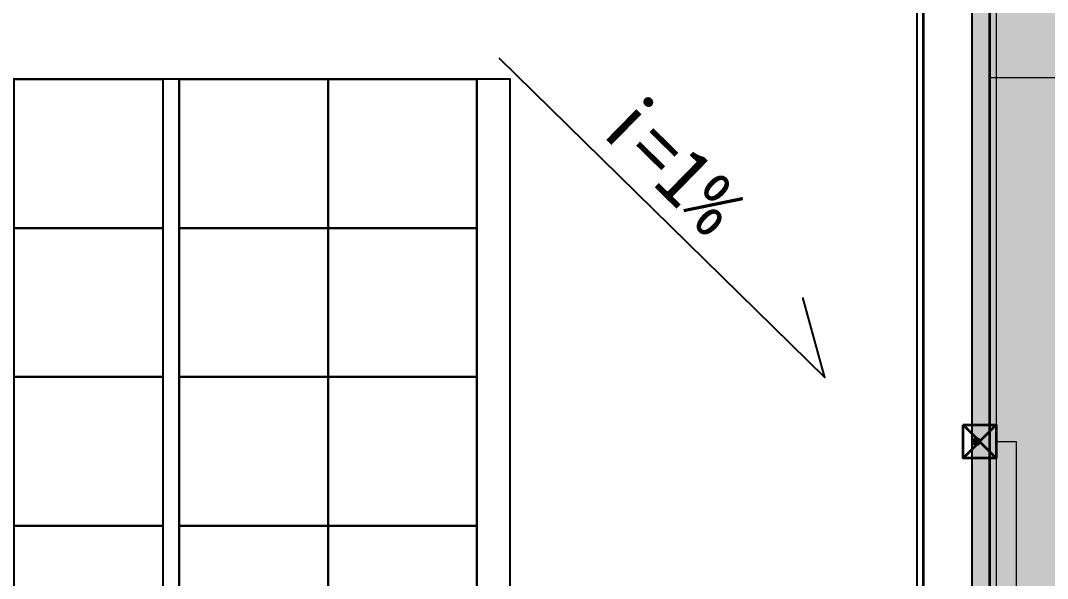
# Model space of a CAD drawing. Header units: inches. Extents: x 143994 to 247866, y 243815 to 272761.
# Drawn here: x 154926 to 158031, y 265363 to 267048 of the extents above; entities that cross this region are included whole.
import ezdxf
from ezdxf.enums import TextEntityAlignment as Align

# ---------------------------------------------------------------- set-up
doc = ezdxf.new("R2010")
doc.units = ezdxf.units.IN
doc.header["$LTSCALE"] = 1000
doc.header["$MEASUREMENT"] = 0
doc.layers.get('DEFPOINTS').update_dxf_attribs({"color": 62})
for name, color, linetype in [('0-dim', 90, 'Continuous'), ('0-fm', 30, 'Continuous'), ('0-pat', 252, 'Continuous'), ('0-word', 131, 'Continuous'), ('A-Anno-Lead', 2, 'Continuous')]:
    doc.layers.add(name, color=color, linetype=linetype)
for name, color, linetype, lineweight in [('A-Flr-Door', 8, 'Continuous', 9), ('A-Flr-Stairs', 8, 'Continuous', 9), ('A-M-Paint-Sill', 173, 'Continuous', 9), ('A-Wall', 254, 'Continuous', 35)]:
    doc.layers.add(name, color=color, linetype=linetype, lineweight=lineweight)
doc.styles.add('HS2', font='')
doc.styles.get('HS2').set_extended_font_data('SimHei')

# ---------------------------------------------------------------- blocks, each defined once
blk = doc.blocks.new('SLOP MARK')
at = {"layer": '0-dim', "color": 4}
blk.add_lwpolyline([(-13.8, 0), (13.8, 0), (9.47, 2.5)], dxfattribs=at)
at = {"layer": '0-word', "style": 'HS2', "flags": 4}
blk.add_attdef('i=1%', text='', height=3.5, dxfattribs=at).set_placement((-1.897, 1), align=Align.CENTER)
blk = doc.blocks.new('A$C0DD370A0')
at = {"layer": '0-fm'}
ref = blk.add_blockref('SLOP MARK', (-24720.8, 20056.7), dxfattribs=dict(at, xscale=50, yscale=50, zscale=50, rotation=315.594088245056))
ref.add_attrib('i=1%', 'i=1%', dxfattribs={"layer": '0-word', "height": 175, "rotation": 315.5941, "style": 'HS2'}).set_placement((-24753.6, 20158.8), align=Align.CENTER)
blk = doc.blocks.new('预埋支撑结构')
at = {"layer": 'A-Wall', "color": 1}
for p, q in [((0, 0), (100, -100)), ((100, 0), (0, -100))]:
    blk.add_line(p, q, dxfattribs=at)
blk.add_lwpolyline([(0, 0), (100, 0), (100, -100), (0, -100)], close=True, dxfattribs=at)
blk = doc.blocks.new('$DorLib2D$00000001')
for p, q in [((0.45, 0.975), (0.5, 0.975)), ((0.45, 0), (0.45, 0.975)), ((0.5, 0), (0.5, 0.975)), ((0.5, 0), (0.45, 0))]:
    blk.add_line(p, q)
at = {"lineweight": 13}
blk.add_arc((0.475, 0), 0.975, 91.4693, 180, dxfattribs=at)
blk = doc.blocks.new('A$C010D7DFD')
at = {"layer": '0-fm'}
for points in [[(1400, -400), (500, -400), (500, -2200), (1400, -2200)], [(2350, -2200), (1450, -2200), (1450, -400), (2350, -400)], [(3300, -400), (2400, -400), (2400, -2200), (3300, -2200)], [(3300, -2650), (2400, -2650), (2400, -2250), (3300, -2250)], [(2400, -3305), (2400, -2700), (3300, -2700), (3300, -3305)]]:
    blk.add_lwpolyline(points, close=True, dxfattribs=at)
at = {"layer": '0-pat'}
for points in [[(950, -850), (500, -850), (500, -400), (950, -400)], [(1400, -850), (950, -850), (950, -400), (1400, -400)], [(1900, -850), (1450, -850), (1450, -400), (1900, -400)], [(2350, -850), (1900, -850), (1900, -400), (2350, -400)], [(2850, -850), (2400, -850), (2400, -400), (2850, -400)], [(3300, -850), (2850, -850), (2850, -400), (3300, -400)], [(950, -1300), (500, -1300), (500, -850), (950, -850)], [(1400, -1300), (950, -1300), (950, -850), (1400, -850)], [(1900, -1300), (1450, -1300), (1450, -850), (1900, -850)], [(2350, -1300), (1900, -1300), (1900, -850), (2350, -850)], [(2850, -1300), (2400, -1300), (2400, -850), (2850, -850)], [(3300, -1300), (2850, -1300), (2850, -850), (3300, -850)], [(950, -1750), (500, -1750), (500, -1300), (950, -1300)], [(1400, -1750), (950, -1750), (950, -1300), (1400, -1300)], [(1900, -1750), (1450, -1750), (1450, -1300), (1900, -1300)], [(2350, -1750), (1900, -1750), (1900, -1300), (2350, -1300)], [(2850, -1750), (2400, -1750), (2400, -1300), (2850, -1300)], [(3300, -1750), (2850, -1750), (2850, -1300), (3300, -1300)], [(950, -2200), (500, -2200), (500, -1750), (950, -1750)], [(1400, -2200), (950, -2200), (950, -1750), (1400, -1750)], [(1900, -2200), (1450, -2200), (1450, -1750), (1900, -1750)], [(2350, -2200), (1900, -2200), (1900, -1750), (2350, -1750)], [(2850, -2200), (2400, -2200), (2400, -1750), (2850, -1750)], [(3300, -2200), (2850, -2200), (2850, -1750), (3300, -1750)]]:
    blk.add_lwpolyline(points, close=True, dxfattribs=at)

msp = doc.modelspace()

# ---------------------------------------------------------------- hatches: boundary and pattern name
at = {"layer": 'DEFPOINTS'}
h = msp.add_hatch(dxfattribs=at)
h.set_pattern_fill('ANSI31', color=250)
h.set_pattern_definition([(45, (-65482.5842, -4e-05), (-1.122532015, 1.122532015), [])])
h.paths.add_polyline_path([(182383.45, 243814.78), (157803.44, 243814.78), (157803.44, 270814.78), (182383.45, 270814.78)])

# ---------------------------------------------------------------- linework, layer by layer
at = {"layer": 'A-Anno-Lead', "color": 1, "const_width": 13.33}
msp.add_lwpolyline([(157815.62, 265769.44, 1), (157815.62, 265782.77, 1)], format="xyb", close=True, dxfattribs=at)
at = {"layer": 'A-Flr-Stairs'}
msp.add_line((157855.62, 266876.1), (159655.62, 266876.1), dxfattribs=at)
at = {"layer": 'A-M-Paint-Sill'}
for points in [[(157635.62, 267976.1), (157635.62, 268296.1), (157875.62, 268296.1), (157875.62, 264366.1)], [(157635.62, 264366.1), (157635.62, 267826.1)]]:
    msp.add_lwpolyline(points, dxfattribs=at)
at = {"layer": 'A-Wall'}
msp.add_lwpolyline([(157655.62, 264366.1), (157655.62, 268276.1), (157855.62, 268276.1), (157855.62, 264366.1)], dxfattribs=at)
at = {"layer": 'DEFPOINTS'}
msp.add_lwpolyline([(182383.45, 243814.78), (157803.44, 243814.78), (157803.44, 270814.78), (182383.45, 270814.78)], close=True, dxfattribs=at)
msp.add_lwpolyline([(150325.62, 267801.1), (157635.62, 267801.1), (157635.62, 264366.1), (157065.62, 264366.1), (157052.47, 264095.65), (156405.62, 264095.65), (156405.62, 266871.1), (153605.62, 266871.1)], dxfattribs=at)

# ---------------------------------------------------------------- block references
at = {"layer": '0-dim'}
msp.add_blockref('A$C010D7DFD', (153005.62, 267271.1), dxfattribs=at)
at = {"layer": 'A-Flr-Door', "xscale": -1200, "yscale": -1200, "zscale": 100}
msp.add_blockref('$DorLib2D$00000001', (158475.62, 265776.1), dxfattribs=at)
at = {"layer": 'A-Wall'}
msp.add_blockref('预埋支撑结构', (157775.62, 265826.1), dxfattribs=at)
at = {"layer": 'DEFPOINTS'}
msp.add_blockref('A$C0DD370A0', (181585.61, 246396.11), dxfattribs=at)

doc.saveas('drawing.dxf')
